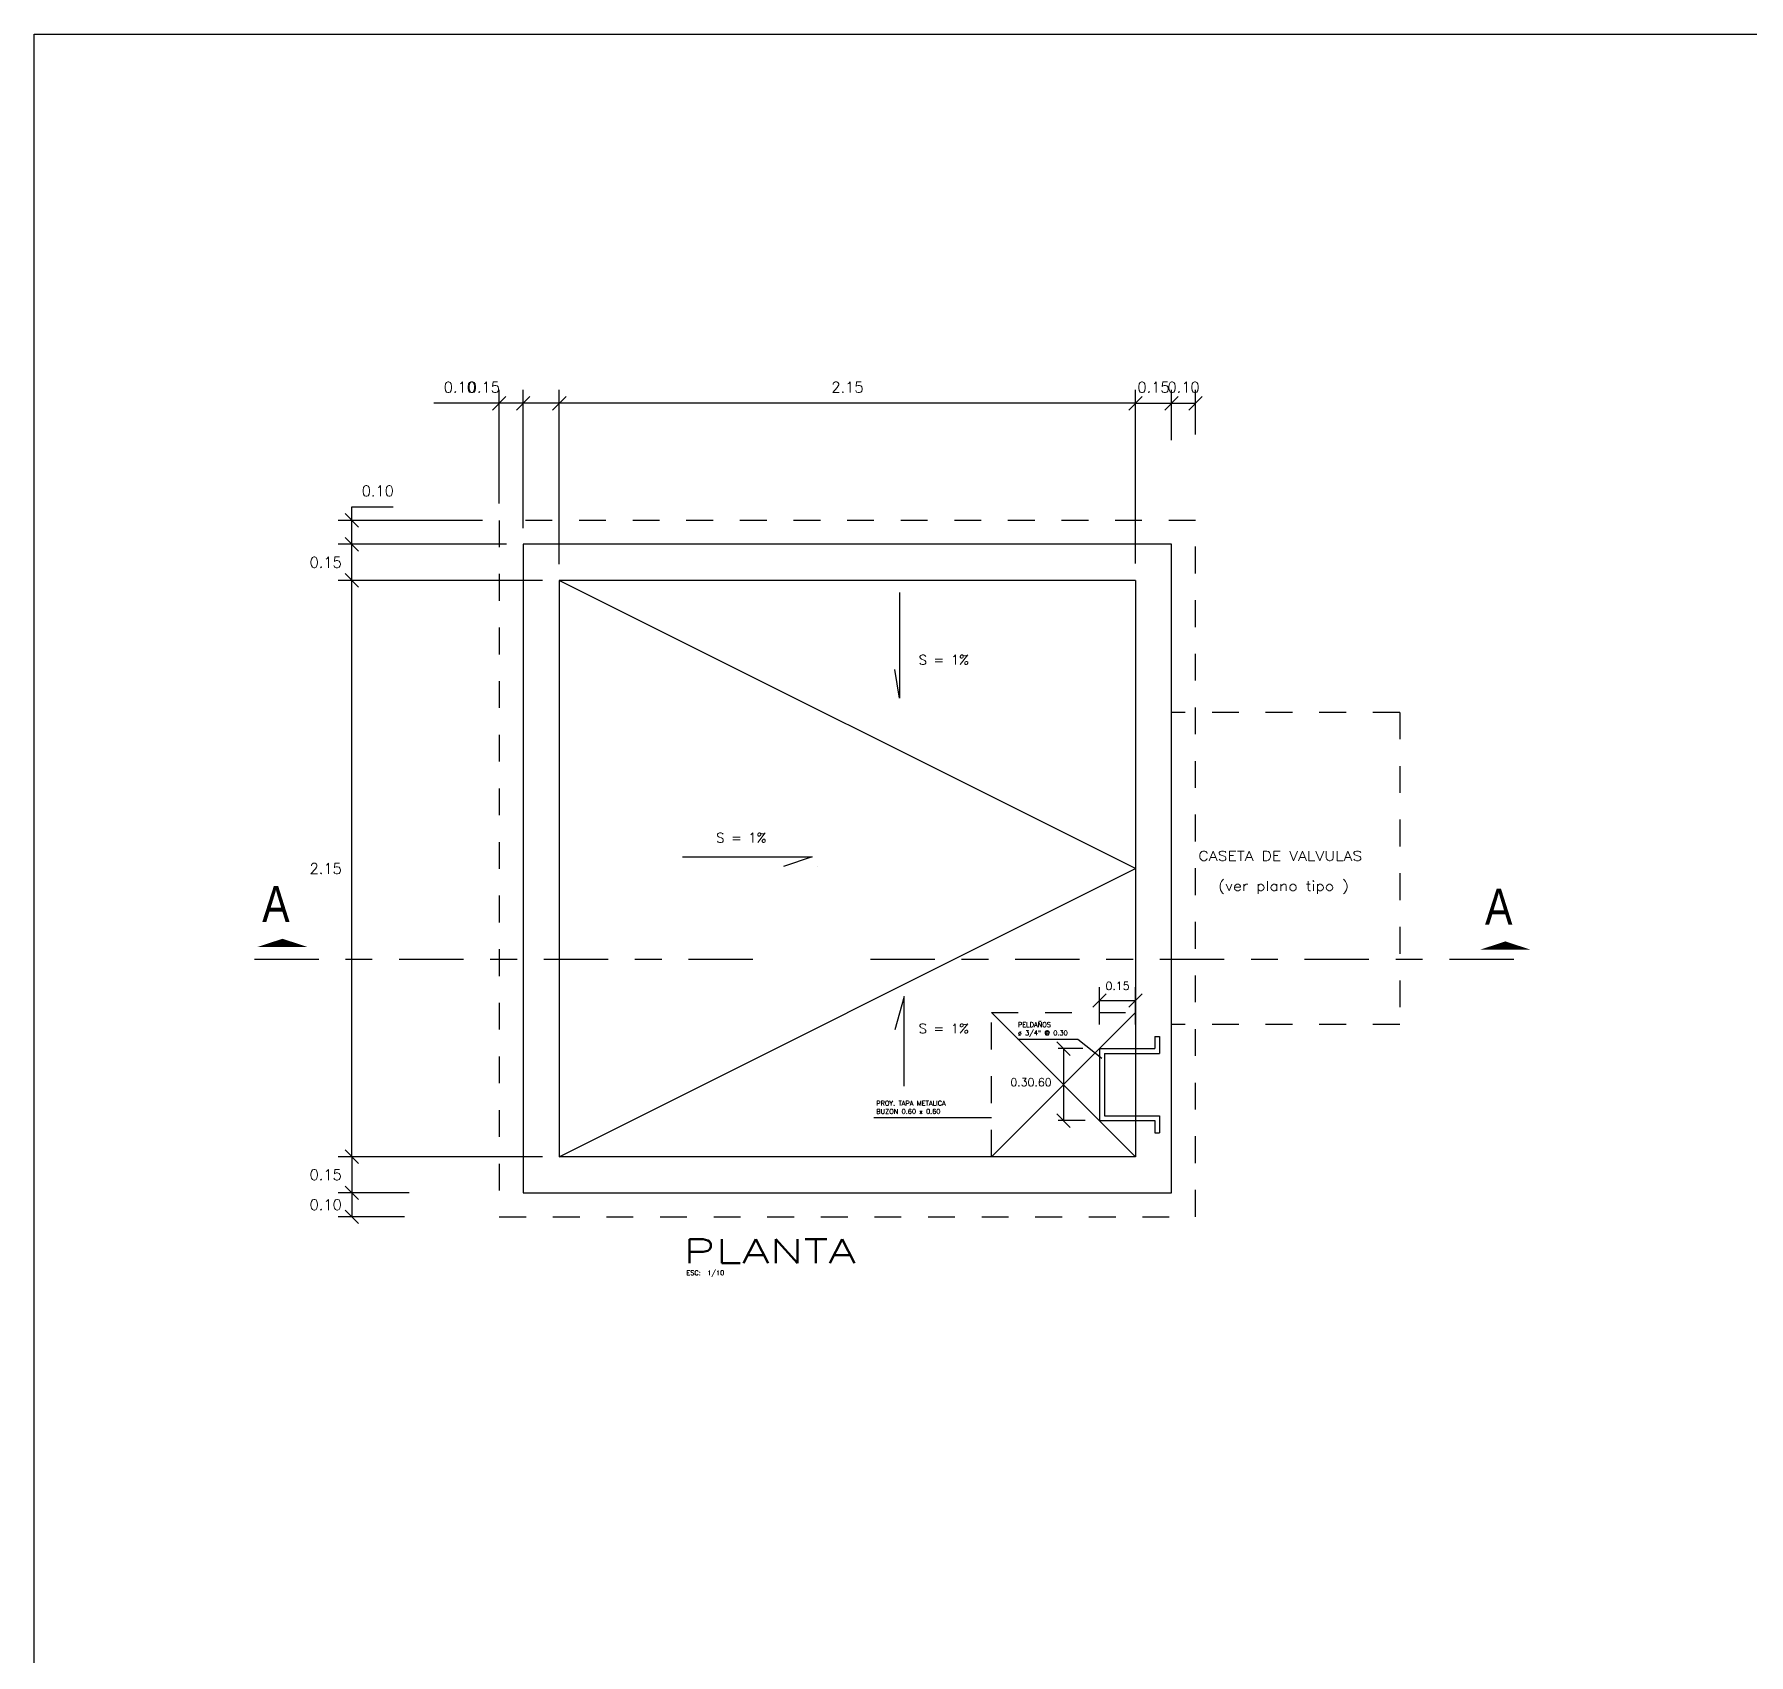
# Model space of a CAD drawing. Extents: x 16.5 to 29.5, y -2.8 to 9.3.
# Drawn here: x 16.49 to 22.88, y 3.26 to 9.3 of the extents above; entities that cross this region are included whole.
import ezdxf

# ---------------------------------------------------------------- set-up
doc = ezdxf.new("R2010")
doc.units = 0
doc.header["$MEASUREMENT"] = 0
doc.linetypes.add('ACAD_ISO10W100', pattern=[18.5, 12, -3, 0.5, -3])
doc.linetypes.add('TRAZOS', pattern=[0.75, 0.5, -0.25])
doc.layers.get('0').update_dxf_attribs({"linetype": 'CONTINUOUS'})
doc.layers.get('DEFPOINTS').update_dxf_attribs({"linetype": 'CONTINUOUS'})
for name, color, linetype in [('CORTE', 5, 'ACAD_ISO10W100'), ('RED', 1, 'CONTINUOUS'), ('TB', 7, 'CONTINUOUS')]:
    doc.layers.add(name, color=color, linetype=linetype)
doc.styles.get("Standard").update_dxf_attribs({"font": 'simplex.shx'})
doc.dimstyles.get("Standard").update_dxf_attribs({"dimtxt": 0.04, "dimasz": 0.05, "dimexe": 0.05, "dimexo": 0.0625, "dimgap": 0.04, "dimtad": 0, "dimtih": 1, "dimtoh": 1, "dimzin": 0, "dimdsep": 46, "dimtxsty": 'Standard', "dimblk1": 'OBLIQUE', "dimblk2": 'OBLIQUE', "dimsah": 1, "dimcen": 0.09, "dimadec": 0, "dimazin": 0, "dimtfac": 1, "dimtdec": 4, "dimtofl": 0, "dimtmove": 0, "dimatfit": 3, "dimldrblk": 'OBLIQUE', "dimfxl": 1, "dimtolj": 1, "dimtzin": 0, "dimarcsym": 0})

# ---------------------------------------------------------------- blocks, each defined once
blk = doc.blocks.new('_OBLIQUE')
at = {"color": 0, "linetype": 'ByBlock'}
blk.add_line((-0.5, -0.5), (0.5, 0.5), dxfattribs=at)
blk = doc.blocks.new('*D0')
at = {"color": 0, "lineweight": -2, "transparency": 16777216}
for p, q in [((20.4628, 5.6097), (20.4628, 5.7489)), ((20.4628, 5.6989), (20.5972, 5.6989)), ((20.5972, 5.6097), (20.5972, 5.7489))]:
    blk.add_line(p, q, dxfattribs=at)
at = {"layer": 'DEFPOINTS', "color": 0, "transparency": 16777216}
for p in [(20.5972, 5.6989), (20.4628, 5.5197), (20.5972, 5.5197)]:
    blk.add_point(p, dxfattribs=at)
at = {"color": 0, "lineweight": -2, "transparency": 16777216, "xscale": 0.05, "yscale": 0.05, "zscale": 0.05, "rotation": 180}
blk.add_blockref('_OBLIQUE', (20.4628, 5.6989), dxfattribs=at)
at = {"color": 0, "lineweight": -2, "transparency": 16777216, "xscale": 0.05, "yscale": 0.05, "zscale": 0.05}
blk.add_blockref('_OBLIQUE', (20.5972, 5.6989), dxfattribs=at)
at = {"color": 0, "transparency": 16777216, "insert": (20.53, 5.7539), "char_height": 0.03, "attachment_point": 5}
blk.add_mtext('\\A1;0.15', dxfattribs=at)
blk = doc.blocks.new('*D2')
at = {"color": 0, "lineweight": -2, "transparency": 16777216}
for p, q in [((20.4003, 5.5197), (20.3084, 5.5197)), ((20.3284, 5.5197), (20.3284, 5.251)), ((20.4093, 5.251), (20.3084, 5.251))]:
    blk.add_line(p, q, dxfattribs=at)
at = {"layer": 'DEFPOINTS', "color": 0, "transparency": 16777216}
for p in [(20.4628, 5.5197), (20.3284, 5.251), (20.4718, 5.251)]:
    blk.add_point(p, dxfattribs=at)
at = {"color": 0, "lineweight": -2, "transparency": 16777216, "xscale": 0.05, "yscale": 0.05, "zscale": 0.05}
for p, rotation in [((20.3284, 5.5197), 90), ((20.3284, 5.251), 270)]:
    blk.add_blockref('_OBLIQUE', p, dxfattribs=dict(at, rotation=rotation))
at = {"color": 0, "transparency": 16777216, "insert": (20.207, 5.3943), "char_height": 0.03, "attachment_point": 5}
blk.add_mtext('\\A1;0.30.60', dxfattribs=at)
blk = doc.blocks.new('*D3')
at = {"color": 0, "lineweight": -2, "transparency": 16777216}
for p, q in [((20.5972, 7.853), (20.5972, 7.977)), ((20.7316, 7.7894), (20.7316, 7.977)), ((20.5972, 7.927), (20.7316, 7.927))]:
    blk.add_line(p, q, dxfattribs=at)
at = {"layer": 'DEFPOINTS', "color": 0, "transparency": 16777216}
for p in [(20.7316, 7.927), (20.5972, 7.7905), (20.7316, 7.7269)]:
    blk.add_point(p, dxfattribs=at)
at = {"color": 0, "lineweight": -2, "transparency": 16777216, "xscale": 0.05, "yscale": 0.05, "zscale": 0.05, "rotation": 180}
blk.add_blockref('_OBLIQUE', (20.5972, 7.927), dxfattribs=at)
at = {"color": 0, "lineweight": -2, "transparency": 16777216, "xscale": 0.05, "yscale": 0.05, "zscale": 0.05}
blk.add_blockref('_OBLIQUE', (20.7316, 7.927), dxfattribs=at)
at = {"color": 0, "transparency": 16777216, "insert": (20.6644, 7.987), "char_height": 0.04, "attachment_point": 5}
blk.add_mtext('\\A1;0.15', dxfattribs=at)
blk = doc.blocks.new('*D4')
at = {"color": 0, "lineweight": -2, "transparency": 16777216}
for p, q in [((20.7316, 7.8103), (20.7316, 7.977)), ((20.8211, 7.8103), (20.8211, 7.977)), ((20.7316, 7.927), (20.8211, 7.927))]:
    blk.add_line(p, q, dxfattribs=at)
at = {"layer": 'DEFPOINTS', "color": 0, "transparency": 16777216}
for p in [(20.8211, 7.927), (20.7316, 7.7478), (20.8211, 7.7478)]:
    blk.add_point(p, dxfattribs=at)
at = {"color": 0, "lineweight": -2, "transparency": 16777216, "xscale": 0.05, "yscale": 0.05, "zscale": 0.05, "rotation": 180}
blk.add_blockref('_OBLIQUE', (20.7316, 7.927), dxfattribs=at)
at = {"color": 0, "lineweight": -2, "transparency": 16777216, "xscale": 0.05, "yscale": 0.05, "zscale": 0.05}
blk.add_blockref('_OBLIQUE', (20.8211, 7.927), dxfattribs=at)
at = {"color": 0, "transparency": 16777216, "insert": (20.7764, 7.987), "char_height": 0.04, "attachment_point": 5}
blk.add_mtext('\\A1;0.10', dxfattribs=at)
blk = doc.blocks.new('*D5')
at = {"color": 0, "lineweight": -2, "transparency": 16777216}
for p, q in [((17.87, 5.1166), (17.6227, 5.1166)), ((17.6727, 5.1166), (17.6727, 4.9822)), ((17.887, 4.9822), (17.6227, 4.9822))]:
    blk.add_line(p, q, dxfattribs=at)
at = {"layer": 'DEFPOINTS', "color": 0, "transparency": 16777216}
for p in [(17.9325, 5.1166), (17.6727, 4.9822), (17.9495, 4.9822)]:
    blk.add_point(p, dxfattribs=at)
at = {"color": 0, "lineweight": -2, "transparency": 16777216, "xscale": 0.05, "yscale": 0.05, "zscale": 0.05}
for p, rotation in [((17.6727, 5.1166), 90), ((17.6727, 4.9822), 270)]:
    blk.add_blockref('_OBLIQUE', p, dxfattribs=dict(at, rotation=rotation))
at = {"color": 0, "transparency": 16777216, "insert": (17.5756, 5.0494), "char_height": 0.04, "attachment_point": 5}
blk.add_mtext('\\A1;0.15', dxfattribs=at)
blk = doc.blocks.new('*D6')
at = {"color": 0, "lineweight": -2, "transparency": 16777216}
for p, q in [((17.87, 4.9822), (17.6227, 4.9822)), ((17.6727, 4.9822), (17.6727, 4.8926)), ((17.87, 4.8926), (17.6227, 4.8926))]:
    blk.add_line(p, q, dxfattribs=at)
at = {"layer": 'DEFPOINTS', "color": 0, "transparency": 16777216}
for p in [(17.9325, 4.9822), (17.6727, 4.8926), (17.9325, 4.8926)]:
    blk.add_point(p, dxfattribs=at)
at = {"color": 0, "lineweight": -2, "transparency": 16777216, "xscale": 0.05, "yscale": 0.05, "zscale": 0.05}
for p, rotation in [((17.6727, 4.9822), 90), ((17.6727, 4.8926), 270)]:
    blk.add_blockref('_OBLIQUE', p, dxfattribs=dict(at, rotation=rotation))
at = {"color": 0, "transparency": 16777216, "insert": (17.5756, 4.9374), "char_height": 0.04, "attachment_point": 5}
blk.add_mtext('\\A1;0.10', dxfattribs=at)
blk = doc.blocks.new('A$C1FEA4231')
at = {"layer": 'CORTE'}
blk.add_lwpolyline([(0.105, 0, 0.21, 0, 0), (0.105, 0.0343, 0, 0, 0)], format="xyseb", dxfattribs=at)
at = {"layer": 'CORTE', "insert": (0.0202, 0.2535), "char_height": 0.15, "width": 0.15977, "attachment_point": 1}
blk.add_mtext('\\fTechnical|b0|i0|c0|p34;A', dxfattribs=at)
blk = doc.blocks.new('*D17')
at = {"color": 0, "lineweight": -2, "transparency": 16777216}
for p, q in [((18.4472, 7.3291), (18.4472, 7.977)), ((20.5972, 7.3291), (20.5972, 7.977)), ((20.5972, 7.927), (18.4472, 7.927))]:
    blk.add_line(p, q, dxfattribs=at)
at = {"layer": 'DEFPOINTS', "color": 0, "transparency": 16777216}
for p in [(18.4472, 7.927), (18.4472, 7.2666), (20.5972, 7.2666)]:
    blk.add_point(p, dxfattribs=at)
at = {"color": 0, "lineweight": -2, "transparency": 16777216, "xscale": 0.05, "yscale": 0.05, "zscale": 0.05, "rotation": 180}
blk.add_blockref('_OBLIQUE', (18.4472, 7.927), dxfattribs=at)
at = {"color": 0, "lineweight": -2, "transparency": 16777216, "xscale": 0.05, "yscale": 0.05, "zscale": 0.05}
blk.add_blockref('_OBLIQUE', (20.5972, 7.927), dxfattribs=at)
at = {"color": 0, "transparency": 16777216, "insert": (19.5222, 7.987), "char_height": 0.04, "attachment_point": 5}
blk.add_mtext('\\A1;2.15', dxfattribs=at)
blk = doc.blocks.new('*D18')
at = {"color": 0, "lineweight": -2, "transparency": 16777216}
for p, q in [((18.3128, 7.461), (18.3128, 7.977)), ((18.4472, 7.3266), (18.4472, 7.977)), ((18.3128, 7.927), (18.0685, 7.927)), ((18.4472, 7.927), (18.3128, 7.927))]:
    blk.add_line(p, q, dxfattribs=at)
at = {"layer": 'DEFPOINTS', "color": 0, "transparency": 16777216}
for p in [(18.3128, 7.927), (18.3128, 7.401), (18.4472, 7.2666)]:
    blk.add_point(p, dxfattribs=at)
at = {"color": 0, "lineweight": -2, "transparency": 16777216, "xscale": 0.05, "yscale": 0.05, "zscale": 0.05, "rotation": 180}
blk.add_blockref('_OBLIQUE', (18.3128, 7.927), dxfattribs=at)
at = {"color": 0, "lineweight": -2, "transparency": 16777216, "xscale": 0.05, "yscale": 0.05, "zscale": 0.05}
blk.add_blockref('_OBLIQUE', (18.4472, 7.927), dxfattribs=at)
at = {"color": 0, "transparency": 16777216, "insert": (18.1657, 7.987), "char_height": 0.04, "attachment_point": 5}
blk.add_mtext('\\A1;0.15', dxfattribs=at)
blk = doc.blocks.new('*D19')
at = {"color": 0, "lineweight": -2, "transparency": 16777216}
for p, q in [((18.2232, 7.553), (18.2232, 7.977)), ((18.3128, 7.4635), (18.3128, 7.977)), ((18.2232, 7.927), (17.9789, 7.927)), ((18.3128, 7.927), (18.2232, 7.927))]:
    blk.add_line(p, q, dxfattribs=at)
at = {"layer": 'DEFPOINTS', "color": 0, "transparency": 16777216}
for p in [(18.2232, 7.927), (18.2232, 7.4905), (18.3128, 7.401)]:
    blk.add_point(p, dxfattribs=at)
at = {"color": 0, "lineweight": -2, "transparency": 16777216, "xscale": 0.05, "yscale": 0.05, "zscale": 0.05, "rotation": 180}
blk.add_blockref('_OBLIQUE', (18.2232, 7.927), dxfattribs=at)
at = {"color": 0, "lineweight": -2, "transparency": 16777216, "xscale": 0.05, "yscale": 0.05, "zscale": 0.05}
blk.add_blockref('_OBLIQUE', (18.3128, 7.927), dxfattribs=at)
at = {"color": 0, "transparency": 16777216, "insert": (18.0761, 7.987), "char_height": 0.04, "attachment_point": 5}
blk.add_mtext('\\A1;0.10', dxfattribs=at)
blk = doc.blocks.new('*D20')
at = {"color": 0, "lineweight": -2, "transparency": 16777216}
for p, q in [((18.3847, 7.2666), (17.6227, 7.2666)), ((17.6727, 5.1166), (17.6727, 7.2666)), ((18.3847, 5.1166), (17.6227, 5.1166))]:
    blk.add_line(p, q, dxfattribs=at)
at = {"layer": 'DEFPOINTS', "color": 0, "transparency": 16777216}
for p in [(17.6727, 7.2666), (18.4472, 7.2666), (18.4472, 5.1166)]:
    blk.add_point(p, dxfattribs=at)
at = {"color": 0, "lineweight": -2, "transparency": 16777216, "xscale": 0.05, "yscale": 0.05, "zscale": 0.05}
for p, rotation in [((17.6727, 7.2666), 90), ((17.6727, 5.1166), 270)]:
    blk.add_blockref('_OBLIQUE', p, dxfattribs=dict(at, rotation=rotation))
at = {"color": 0, "transparency": 16777216, "insert": (17.5756, 6.1916), "char_height": 0.04, "attachment_point": 5}
blk.add_mtext('\\A1;2.15', dxfattribs=at)
blk = doc.blocks.new('*D21')
at = {"color": 0, "lineweight": -2, "transparency": 16777216}
for p, q in [((18.2503, 7.401), (17.6227, 7.401)), ((17.6727, 7.2666), (17.6727, 7.401)), ((18.3847, 7.2666), (17.6227, 7.2666))]:
    blk.add_line(p, q, dxfattribs=at)
at = {"layer": 'DEFPOINTS', "color": 0, "transparency": 16777216}
for p in [(17.6727, 7.401), (18.3128, 7.401), (18.4472, 7.2666)]:
    blk.add_point(p, dxfattribs=at)
at = {"color": 0, "lineweight": -2, "transparency": 16777216, "xscale": 0.05, "yscale": 0.05, "zscale": 0.05}
for p, rotation in [((17.6727, 7.401), 90), ((17.6727, 7.2666), 270)]:
    blk.add_blockref('_OBLIQUE', p, dxfattribs=dict(at, rotation=rotation))
at = {"color": 0, "transparency": 16777216, "insert": (17.5756, 7.3338), "char_height": 0.04, "attachment_point": 5}
blk.add_mtext('\\A1;0.15', dxfattribs=at)
blk = doc.blocks.new('*D22')
at = {"color": 0, "lineweight": -2, "transparency": 16777216}
for p, q in [((18.1607, 7.4905), (17.6227, 7.4905)), ((17.6727, 7.4905), (17.6727, 7.5405)), ((17.6727, 7.5405), (17.827, 7.5405)), ((17.6727, 7.401), (17.6727, 7.4905)), ((18.2503, 7.401), (17.6227, 7.401))]:
    blk.add_line(p, q, dxfattribs=at)
at = {"layer": 'DEFPOINTS', "color": 0, "transparency": 16777216}
for p in [(17.6727, 7.4905), (18.2232, 7.4905), (18.3128, 7.401)]:
    blk.add_point(p, dxfattribs=at)
at = {"color": 0, "lineweight": -2, "transparency": 16777216, "xscale": 0.05, "yscale": 0.05, "zscale": 0.05}
for p, rotation in [((17.6727, 7.4905), 90), ((17.6727, 7.401), 270)]:
    blk.add_blockref('_OBLIQUE', p, dxfattribs=dict(at, rotation=rotation))
at = {"color": 0, "transparency": 16777216, "insert": (17.7698, 7.6005), "char_height": 0.04, "attachment_point": 5}
blk.add_mtext('\\A1;0.10', dxfattribs=at)

msp = doc.modelspace()

# ---------------------------------------------------------------- linework, layer by layer
for p, q in [((20.7316, 7.401), (18.3128, 7.401)), ((18.3128, 7.401), (18.3128, 4.9822)), ((20.7316, 4.9822), (20.7316, 7.401)), ((18.4472, 7.2666), (18.4472, 5.1166)), ((20.5972, 7.2666), (18.4472, 7.2666)), ((20.5972, 7.2666), (20.5972, 5.1166)), ((20.5972, 5.1166), (18.4472, 5.1166)), ((18.3128, 4.9822), (20.7316, 4.9822))]:
    msp.add_line(p, q)
at = {"color": 2}
for p, q in [((20.5972, 6.1916), (18.4472, 7.2666)), ((18.4472, 5.1166), (20.5972, 6.1916)), ((20.0597, 5.6541), (20.0597, 5.6541)), ((20.0597, 5.6541), (20.5972, 5.1166)), ((20.0597, 5.1166), (20.5972, 5.6541)), ((20.4628, 5.5197), (20.4628, 5.251)), ((20.4628, 5.5197), (20.6689, 5.5197)), ((20.4807, 5.5018), (20.6868, 5.5018)), ((20.4807, 5.5018), (20.4807, 5.2689)), ((20.6689, 5.5645), (20.6689, 5.5197)), ((20.6689, 5.5645), (20.6868, 5.5645)), ((20.6868, 5.5645), (20.6868, 5.5018)), ((20.4628, 5.251), (20.6689, 5.251)), ((20.4807, 5.2689), (20.6868, 5.2689)), ((20.6689, 5.251), (20.6689, 5.2062)), ((20.6868, 5.2689), (20.6868, 5.2062)), ((20.6689, 5.2062), (20.6868, 5.2062))]:
    msp.add_line(p, q, dxfattribs=at)
at = {"color": 1}
for p, q in [((19.7166, 7.2212), (19.7166, 6.827)), ((19.7166, 6.827), (19.6986, 6.9345)), ((18.9073, 6.235), (19.391, 6.235)), ((19.391, 6.235), (19.2835, 6.1992)), ((19.7343, 5.7148), (19.6985, 5.5894)), ((19.7343, 5.3797), (19.7343, 5.7148)), ((19.6207, 5.2622), (20.0597, 5.2622))]:
    msp.add_line(p, q, dxfattribs=at)
at = {"color": 2, "linetype": 'TRAZOS', "ltscale": 0.1}
for p, q in [((20.0597, 5.1166), (20.0597, 5.6541)), ((20.0597, 5.6541), (20.5972, 5.6541))]:
    msp.add_line(p, q, dxfattribs=at)
at = {"linetype": 'ByBlock'}
msp.add_lwpolyline([(16.4883, 9.3037), (29.0283, 9.3037), (29.0283, -2.7863), (16.4883, -2.7863)], close=True, dxfattribs=at)
at = {"color": 2, "linetype": 'TRAZOS', "ltscale": 0.15}
msp.add_lwpolyline([(20.8211, 7.4905), (18.2232, 7.4905), (18.2232, 4.8926), (20.8211, 4.8926)], close=True, dxfattribs=at)
at = {"color": 1}
msp.add_lwpolyline([(19.4089, 6.1992), (19.4089, 6.1992), (19.4089, 6.1992)], close=True, dxfattribs=at)
msp.add_lwpolyline([(19.4089, 6.1992), (19.4089, 6.1992), (19.4089, 6.1992)], close=True, dxfattribs=at)
msp.add_lwpolyline([(19.4089, 6.1992), (19.4089, 6.1992), (19.4089, 6.1992)], close=True, dxfattribs=at)
at = {"layer": 'CORTE', "ltscale": 0.02}
for p, q in [((17.3095, 5.8533), (19.174, 5.8533)), ((19.6081, 5.8533), (22.0459, 5.8533))]:
    msp.add_line(p, q, dxfattribs=at)
at = {"layer": 'CORTE'}
msp.add_lwpolyline([(17.4144, 5.8988, 0.1881, 0, 0), (17.4144, 5.9295, 0, 0, 0)], format="xyseb", dxfattribs=at)
at = {"layer": 'RED'}
for p, q in [((20.1582, 5.5555), (20.3822, 5.5555)), ((20.3822, 5.5555), (20.4718, 5.4839))]:
    msp.add_line(p, q, dxfattribs=at)
at = {"layer": 'TB', "color": 2, "linetype": 'TRAZOS', "ltscale": 0.12}
for p, q in [((20.7316, 5.6541), (20.7316, 6.8187)), ((21.5826, 6.7739), (20.7316, 6.7739)), ((21.5826, 6.7739), (21.5826, 5.6093)), ((21.5826, 5.6093), (20.7316, 5.6093))]:
    msp.add_line(p, q, dxfattribs=at)

# ---------------------------------------------------------------- block references
at = {"layer": 'CORTE', "xscale": 0.8958333329999999, "yscale": 0.8958333329999999, "zscale": 0.8958333329999999}
msp.add_blockref('A$C1FEA4231', (21.8828, 5.8889), dxfattribs=at)

# ---------------------------------------------------------------- texts
at = {"color": 1}
for s, height, p in [('S = 1%', 0.03583, (19.7882, 6.9524)), ('S = 1%', 0.03583, (19.0327, 6.2887)), ('S = 1%', 0.03583, (19.7881, 5.5768)), ('ø 3/4" @ 0.30', 0.017917, (20.1582, 5.5696)), ('PROY. TAPA METALICA', 0.017917, (19.6297, 5.307)), ('BUZON 0.60 x 0.60', 0.017917, (19.6297, 5.2763)), ('ESC:  1/10', 0.01792, (18.9214, 4.6744))]:
    msp.add_text(s, height=height, dxfattribs=at).set_placement(p)
at = {"layer": 'CORTE', "width": 1.5}
msp.add_text('PLANTA ', height=0.08958, dxfattribs=at).set_placement((18.9094, 4.7188))
at = {"layer": 'CORTE', "insert": (17.3385, 6.1259), "char_height": 0.134375, "width": 0.143127, "attachment_point": 1}
msp.add_mtext('\\fTechnical|b0|i0|c0|p34;A', dxfattribs=at)
at = {"layer": 'RED', "width": 1.2}
for s, p in [('CASETA DE VALVULAS', (20.8314, 6.2209)), ('(ver plano tipo )', (20.9053, 6.1088))]:
    msp.add_text(s, height=0.035833, dxfattribs=at).set_placement(p)
at = {"layer": 'RED'}
msp.add_text('PELDAÑOS', height=0.01792, dxfattribs=at).set_placement((20.1582, 5.6003))

# ---------------------------------------------------------------- dimensions: what is measured, and where the dimension line sits
at = {"color": 1}
for base, p1, p2, text, override, picture, middle in [((18.2232, 7.927), (18.3128, 7.401), (18.2232, 7.4905), '0.10', {"dimtad": 1}, '*D19', (18.0761, 7.987)), ((18.3128, 7.927), (18.4472, 7.2666), (18.3128, 7.401), '0.15', {"dimexo": 0.06, "dimtad": 2}, '*D18', (18.1657, 7.987))]:
    dim = msp.add_linear_dim(base=base, p1=p1, p2=p2, text=text, dimstyle='Standard', override=override, dxfattribs=at)
    dim.commit()
    dim.dimension.update_dxf_attribs({"geometry": picture, "text_midpoint": middle})
dim = msp.add_linear_dim(base=(18.4472, 7.927), p1=(20.5972, 7.2666), p2=(18.4472, 7.2666), dimstyle='Standard', override={"dimtad": 1, "dimzin": 4}, dxfattribs=at)
dim.commit()
dim.dimension.update_dxf_attribs({"geometry": '*D17', "text_midpoint": (19.5222, 7.987)})
for base, p1, p2, text, override, picture, middle in [((20.7316, 7.927), (20.5972, 7.7905), (20.7316, 7.7269), '0.15', {"dimtxt": 0.04, "dimasz": 0.05, "dimexe": 0.05, "dimtad": 1, "dimdec": 2, "dimblk1": 'OBLIQUE', "dimblk2": 'OBLIQUE', "dimsah": 1}, '*D3', (20.6644, 7.927)), ((20.8211, 7.927), (20.7316, 7.7478), (20.8211, 7.7478), '0.10', {"dimtxt": 0.04, "dimasz": 0.05, "dimexe": 0.05, "dimtad": 1, "dimdec": 2, "dimblk1": 'OBLIQUE', "dimblk2": 'OBLIQUE', "dimsah": 1}, '*D4', (20.7764, 7.927)), ((20.5972, 5.6989), (20.4628, 5.5197), (20.5972, 5.5197), '0.15', {"dimtxt": 0.03, "dimasz": 0.05, "dimexe": 0.05, "dimexo": 0.09, "dimtad": 1, "dimdec": 2, "dimblk1": 'OBLIQUE', "dimblk2": 'OBLIQUE', "dimsah": 1, "dimtfac": 0.02}, '*D0', (20.53, 5.6989))]:
    dim = msp.add_linear_dim(base=base, p1=p1, p2=p2, text=text, dimstyle='Standard', override=override, dxfattribs=at)
    dim.commit()
    dim.dimension.update_dxf_attribs({"geometry": picture, "text_midpoint": middle, "dimtype": 160})
for base, p1, p2, text, picture, middle in [((17.6727, 7.4905), (18.3128, 7.401), (18.2232, 7.4905), '0.10', '*D22', (17.7698, 7.6005)), ((17.6727, 7.401), (18.4472, 7.2666), (18.3128, 7.401), '0.15', '*D21', (17.5756, 7.3338))]:
    dim = msp.add_linear_dim(base=base, p1=p1, p2=p2, angle=90, text=text, dimstyle='Standard', override={"dimtad": 2}, dxfattribs=at)
    dim.commit()
    dim.dimension.update_dxf_attribs({"geometry": picture, "text_midpoint": middle})
dim = msp.add_linear_dim(base=(17.6727, 7.2666), p1=(18.4472, 5.1166), p2=(18.4472, 7.2666), angle=90, dimstyle='Standard', override={"dimtad": 2}, dxfattribs=at)
dim.commit()
dim.dimension.update_dxf_attribs({"geometry": '*D20', "text_midpoint": (17.5756, 6.1916)})
for base, p1, p2, text, override, picture, middle in [((20.3284, 5.251), (20.4628, 5.5197), (20.4718, 5.251), '0.30.60', {"dimtxt": 0.03, "dimasz": 0.05, "dimexe": 0.02, "dimtad": 3, "dimdec": 2, "dimblk1": 'OBLIQUE', "dimblk2": 'OBLIQUE', "dimsah": 1}, '*D2', (20.3284, 5.3943)), ((17.6727, 4.9822), (17.9325, 5.1166), (17.9495, 4.9822), '0.15', {"dimtxt": 0.04, "dimasz": 0.05, "dimexe": 0.05, "dimtad": 2, "dimdec": 2, "dimblk1": 'OBLIQUE', "dimblk2": 'OBLIQUE', "dimsah": 1}, '*D5', (17.6727, 5.0494)), ((17.6727, 4.8926), (17.9325, 4.9822), (17.9325, 4.8926), '0.10', {"dimtxt": 0.04, "dimasz": 0.05, "dimexe": 0.05, "dimtad": 2, "dimdec": 2, "dimblk1": 'OBLIQUE', "dimblk2": 'OBLIQUE', "dimsah": 1}, '*D6', (17.6727, 4.9374))]:
    dim = msp.add_linear_dim(base=base, p1=p1, p2=p2, angle=90, text=text, dimstyle='Standard', override=override, dxfattribs=at)
    dim.commit()
    dim.dimension.update_dxf_attribs({"geometry": picture, "text_midpoint": middle, "dimtype": 160})

doc.saveas('drawing.dxf')
